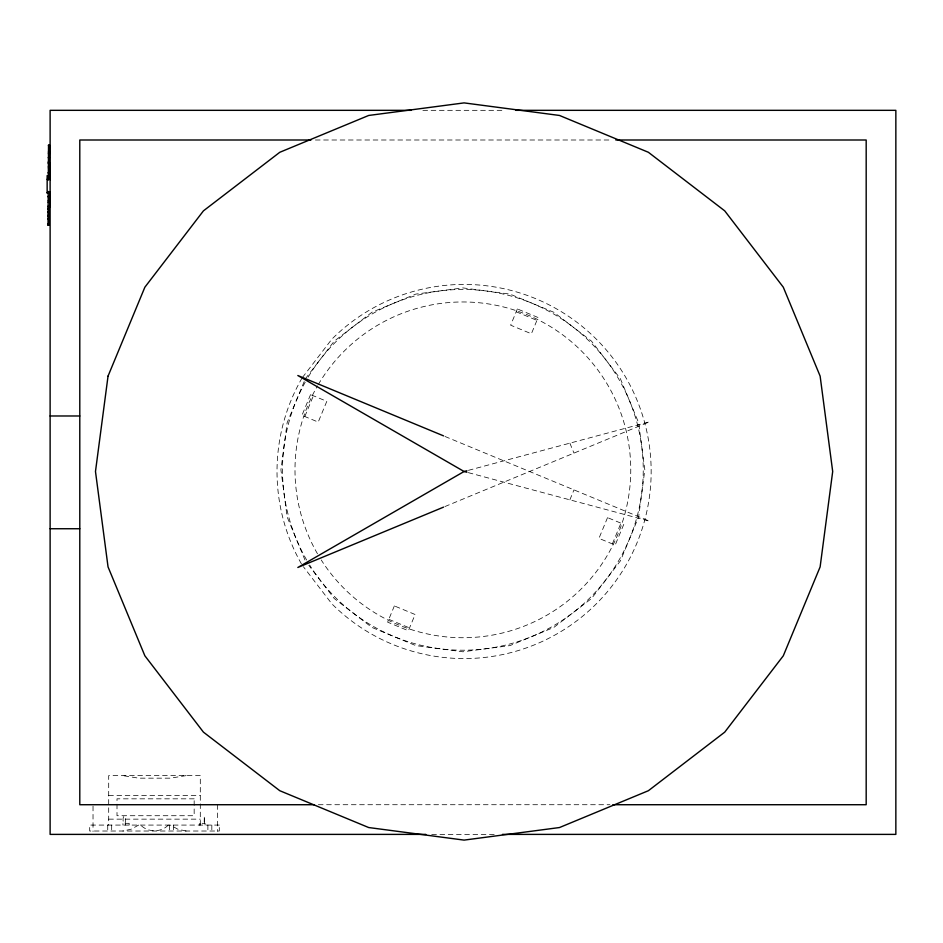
<?xml version="1.0" encoding="UTF-8"?>
<svg xmlns="http://www.w3.org/2000/svg" width="943" height="943" viewBox="0 0 943 943"><rect width="100%" height="100%" fill="white"/><g stroke="black" fill="none" stroke-linecap="round" stroke-linejoin="round"><path stroke-width="0.71" stroke-dasharray="4.71 3.54" d="M304.2 381.526L287.132 422.747L280.931 469.838L287.132 516.929L305.308 560.814M304.801 416.511L313.394 395.777M569.867 499.837L573.981 489.9M612.361 543.911L620.942 523.165M302.491 377.436L331.806 339.221A187.068 187.068 0 0 1 596.365 339.221A187.068 187.068 0 0 1 596.365 603.779A187.068 187.068 0 0 1 331.806 603.779L303.375 566.719M305.308 378.874L334.223 341.189L371.896 312.274L415.78 294.098L462.872 287.898L509.963 294.098L553.847 312.274L591.532 341.189L620.447 378.874L638.623 422.747L644.823 469.838L638.623 516.929L620.447 560.814L591.532 598.499L553.847 627.413L509.963 645.59L462.872 651.79L415.78 645.59L371.896 627.413L334.223 598.499L308.809 565.387M168.349 825.078C161.029 832.645 147.957 832.645 140.648 825.078M138.668 825.078L131.183 829.192L122.838 831.019M444.896 506.568L649.515 421.816L468.306 470.368M186.148 775.617L170.329 778.164L138.668 778.164L122.838 775.617M422.888 110.331L503.927 110.331M315.41 140L611.406 140M108.693 795.397L200.305 795.397M318.357 804.721L609.932 804.721M108.693 819.149L200.305 819.149M431.729 834.39L496.56 834.39M186.148 831.019L177.814 829.192L170.329 825.078M468.306 472.632L649.515 521.184L444.896 436.432M516.198 311.768L536.944 320.361M388.811 619.327L409.545 627.92M569.867 443.163L573.981 453.1M217.42 804.721L217.42 831.573M211.833 825.078L211.833 831.019M207.884 825.078L207.884 831.019M205.079 825.078L205.079 823.322L199.268 823.322L199.268 825.078M204.419 823.322L204.325 816.143L204.171 823.322M200.305 825.078L200.305 775.617L108.693 775.617L108.693 825.078M199.892 823.322L199.892 825.078M173.571 825.078L173.571 831.019M169.622 825.078L169.646 831.019M129.156 825.078L129.156 823.322L122.944 823.322L122.944 825.078M125.336 823.322L125.336 825.078M125.136 823.322C127.482 813.962 121.223 813.962 123.568 823.322M111.687 825.078L111.675 831.019M107.738 825.078L107.726 831.019M93.027 806.135L93.027 831.573M308.149 377.129A180.372 180.372 0 0 1 578.813 331.665A180.372 180.372 0 0 1 581.041 606.113A180.372 180.372 0 0 1 309.669 565.057M306.664 560.036A180.372 180.372 0 0 1 305.226 382.198M318.215 384.65A167.889 167.889 0 0 1 569.666 340.305A167.889 167.889 0 0 1 574.098 595.599A167.889 167.889 0 0 1 321.257 560.012M317.485 553.789A167.889 167.889 0 0 1 317.485 385.899M301.371 563.796A187.068 187.068 0 0 1 302.078 377.966M310.553 394.598L301.972 415.344L318.215 422.075L326.808 401.329L310.553 394.598M394.363 605.913L387.632 622.156L408.378 630.749L415.109 614.506L394.363 605.913M517.377 308.939L510.646 325.182L531.38 333.775L538.111 317.532L517.377 308.939M607.54 517.613L598.946 538.359L615.19 545.078L623.783 524.343L607.54 517.613M194.164 798.827L117.003 798.827L117.003 815.719L194.164 815.719L194.164 798.827M219.306 825.078L89.691 825.078L89.691 831.019L219.306 831.019L219.306 825.078"/><path stroke-width="1.41" d="M48.234 191.429L48.034 225.224L49.001 225.236L49.119 205.68M48.305 180.16L48.529 144.951L49.484 144.951L49.378 163.587L48.411 163.575M50.003 206.753L50.097 191.735M50.168 179.795L50.262 163.445M443.552 507.134L297.835 567.486L464.086 471.5L466.903 470.746M411.101 110.331L50.12 110.331L50.12 834.39L425.835 834.39M515.715 110.331L895.85 110.331L895.85 834.39L502.454 834.39M310.99 140L79.79 140L79.79 804.721L313.936 804.721M615.826 140L866.181 140L866.181 804.721L612.879 804.721M47.15 179.264L50.12 179.264M47.15 192.572L50.12 192.572M50.12 415.981L79.79 415.981M50.12 528.74L79.79 528.74M48.517 145.528L49.484 145.528M48.517 145.658L49.484 145.729M48.482 151.705L49.449 151.705M48.47 152.813L49.437 152.813M48.47 153.179L49.437 153.179M48.47 153.862L49.437 153.874M48.447 157.434L49.413 157.446M48.447 157.646L49.413 157.646M48.447 157.964L49.413 157.835M48.423 161.713L49.39 161.724M48.423 162.09L49.378 162.09M48.411 162.502L49.378 162.502M48.411 162.715L49.378 162.726M48.411 163.339L49.378 163.339M48.388 166.663L49.354 166.675L49.319 173.229L48.352 173.217M48.388 167.866L49.342 167.866M48.352 172.545L49.319 172.557M48.352 172.817L49.319 172.828M48.211 196.227L49.177 196.227L49.13 202.321L48.176 202.309M48.199 196.957L49.166 196.957M48.176 200.847L49.142 200.859M48.152 206.046L49.119 206.057M48.14 206.6L49.107 206.6M48.14 208.085L49.095 208.097M48.128 209.523L49.095 209.535M48.117 211.951L49.071 211.951M48.117 212.21L49.071 212.21M48.105 212.741L49.071 212.741M48.093 215.122L49.06 215.122M48.081 216.312L49.048 216.312M48.069 218.47L49.036 218.481M48.069 219.047L49.036 219.059M48.046 223.762L49.001 223.774M48.034 224.458L49.001 224.458M48.034 225.165L49.001 225.165M466.903 472.254L464.086 471.5L297.835 375.514L443.552 435.866M47.15 175.551L47.15 193.303M108.044 376.104L95.479 471.5L108.044 566.896L144.868 655.798L203.44 732.145L279.788 790.717L368.689 827.541L464.086 840.107L559.494 827.541L648.383 790.717L724.731 732.145L783.303 655.798L820.127 566.896L832.693 471.5L820.127 376.104L783.303 287.202L724.731 210.855L648.383 152.283L559.494 115.459L464.086 102.893L368.689 115.459L279.788 152.283L203.44 210.855L144.868 287.202L108.044 376.104M49.095 208.474L48.128 208.462L49.095 208.497"/></g></svg>
